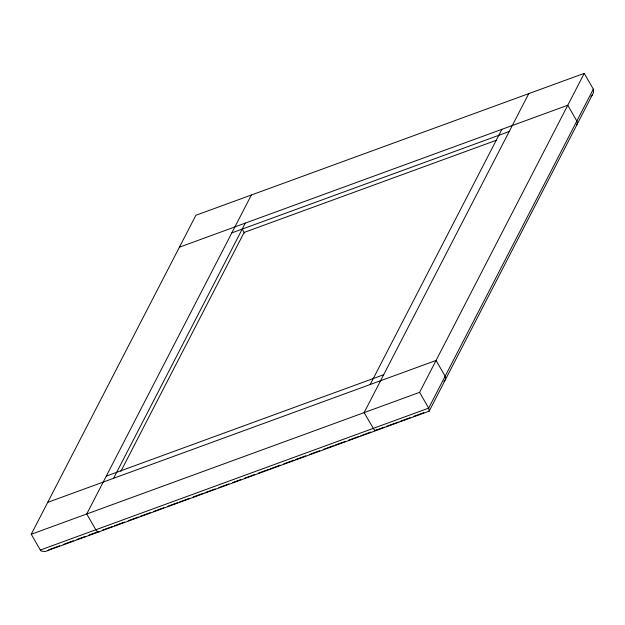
<?xml version="1.0" encoding="UTF-8"?>
<svg xmlns="http://www.w3.org/2000/svg" width="625" height="625" viewBox="0 0 625 625"><rect width="100%" height="100%" fill="white"/><g stroke="black" fill="none" stroke-linecap="round" stroke-linejoin="round"><path stroke-width="0.94" d="M429.172 411.156L428.672 408.125L419.602 392.344L584.242 73.352L593.312 89.133L593.484 92.602L429.172 411.156L45.109 551.516L41.422 551.141L40.328 550.047L31.25 534.266L195.891 215.281L584.242 73.352M576.711 125.305L577.359 122.461L576.852 121.039L567.773 105.25L179.43 247.18M251.367 195.008L86.727 513.992L95.805 529.773L97.555 531.734L99.227 531.805M113.594 478.289L245.305 223.102M120.844 471.328L244.148 232.43L496.148 140.336M370.18 384.516L501.891 129.328M528.758 93.633L364.117 412.617L374.039 429.578L375.836 430.648L377.211 429.711L374.469 430.719M593.312 89.133L428.672 408.125L40.328 550.047M591.008 96.609L592.539 94.633M443.898 381.633L445.602 379.117L445.141 376.227L436.062 360.445L47.711 502.367M47.344 550.766L48.812 549.898M231.82 232.883L509.211 131.508M106.281 476.109L383.672 374.734M31.25 534.266L419.602 392.344M49.547 549.461L59.602 545.789M63.258 544.453L73.312 540.773M76.969 539.438L85.195 536.438M88.852 535.094L98.906 531.422M102.57 530.086L112.641 526.406M114.469 525.734L124.539 522.055M128.203 520.719L138.273 517.039M140.102 516.367L150.172 512.688M153.836 511.352L163.906 507.672M167.57 506.328L177.641 502.648M179.469 501.984L189.539 498.297M193.203 496.961L203.273 493.281M205.102 492.609L215.172 488.93M218.836 487.594L228.906 483.914M232.57 482.578L240.805 479.562M244.469 478.227L254.539 474.547M258.203 473.203L268.273 469.523M270.102 468.859L280.172 465.18M283.836 463.836L293.906 460.156M295.734 459.492L305.805 455.813M309.469 454.469L319.539 450.789M323.203 449.453L333.273 445.773M335.102 445.102L345.172 441.422M348.836 440.086L358.906 436.406M360.734 435.734L370.805 432.055M378.125 429.375L384.531 427.039M386.359 426.375L398.242 422.031M400.07 421.359L410.125 417.688M413.781 416.352L423.836 412.672M242.219 229.086L244.516 233.07"/></g></svg>
